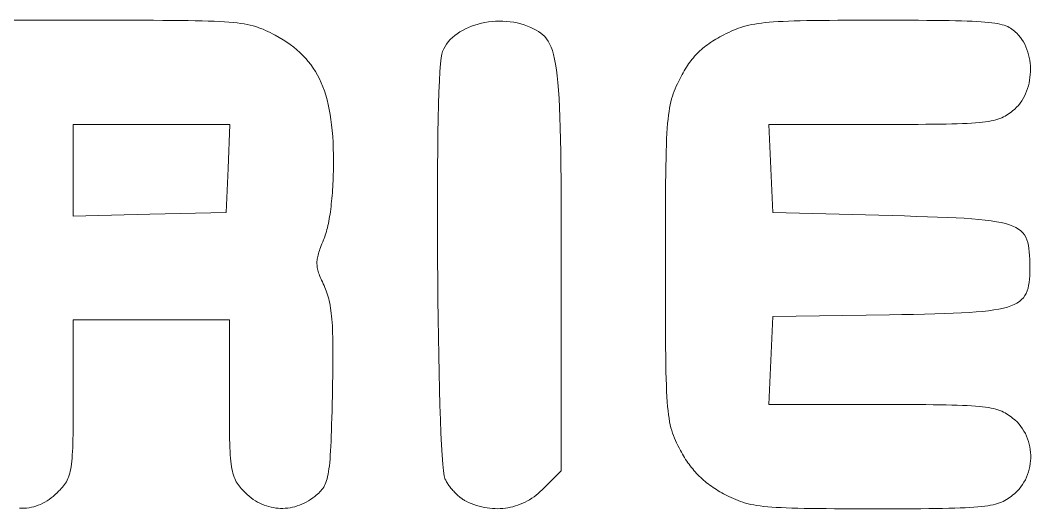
# Model space of a CAD drawing. Header units: millimetres. Extents: x -350 to 1050, y -3 to 474.
# Drawn here: x -186.57 to -161.56, y 108.56 to 120.64 of the extents above; entities that cross this region are included whole.
import ezdxf

# ---------------------------------------------------------------- set-up
doc = ezdxf.new("R2010")
doc.units = ezdxf.units.MM
doc.header["$MEASUREMENT"] = 0
doc.layers.add('Text', color=1, linetype='CONTINUOUS', lineweight=0, true_color=0xff0000)

msp = doc.modelspace()

# ---------------------------------------------------------------- linework, layer by layer
at = {"layer": 'Text'}
for p, q in [((-187.84, 120.641), (-184.402, 120.641)), ((-184.402, 120.641), (-184.094, 120.641)), ((-184.094, 120.641), (-183.805, 120.641)), ((-183.805, 120.641), (-183.534, 120.64)), ((-183.534, 120.64), (-183.279, 120.639)), ((-183.279, 120.639), (-183.041, 120.638)), ((-183.041, 120.638), (-182.819, 120.637)), ((-182.819, 120.637), (-182.612, 120.635)), ((-182.612, 120.635), (-182.419, 120.632)), ((-182.419, 120.632), (-182.24, 120.629)), ((-182.24, 120.629), (-182.073, 120.625)), ((-182.073, 120.625), (-181.919, 120.62)), ((-181.919, 120.62), (-181.775, 120.615)), ((-181.775, 120.615), (-181.643, 120.608)), ((-181.643, 120.608), (-181.52, 120.601)), ((-181.52, 120.601), (-181.407, 120.593)), ((-181.407, 120.593), (-181.302, 120.583)), ((-181.302, 120.583), (-181.205, 120.573)), ((-175.156, 120.567), (-175.07, 120.585)), ((-175.07, 120.585), (-174.983, 120.599)), ((-174.983, 120.599), (-174.895, 120.609)), ((-174.895, 120.609), (-174.806, 120.616)), ((-174.806, 120.616), (-174.717, 120.619)), ((-174.717, 120.619), (-174.627, 120.618)), ((-174.627, 120.618), (-174.538, 120.613)), ((-174.538, 120.613), (-174.448, 120.605)), ((-174.448, 120.605), (-174.359, 120.592)), ((-174.359, 120.592), (-174.271, 120.574)), ((-168.224, 120.571), (-168.132, 120.582)), ((-168.132, 120.582), (-168.034, 120.591)), ((-168.034, 120.591), (-167.928, 120.599)), ((-167.928, 120.599), (-167.814, 120.607)), ((-167.814, 120.607), (-167.691, 120.613)), ((-167.691, 120.613), (-167.56, 120.619)), ((-167.56, 120.619), (-167.419, 120.624)), ((-167.419, 120.624), (-167.267, 120.628)), ((-167.267, 120.628), (-167.104, 120.631)), ((-167.104, 120.631), (-166.93, 120.634)), ((-166.93, 120.634), (-166.744, 120.636)), ((-166.744, 120.636), (-166.545, 120.638)), ((-166.545, 120.638), (-166.332, 120.639)), ((-166.332, 120.639), (-166.105, 120.64)), ((-166.105, 120.64), (-165.864, 120.64)), ((-165.864, 120.64), (-165.607, 120.641)), ((-165.607, 120.641), (-165.334, 120.641)), ((-165.334, 120.641), (-165.063, 120.641)), ((-165.063, 120.641), (-164.807, 120.64)), ((-164.807, 120.64), (-164.567, 120.64)), ((-164.567, 120.64), (-164.342, 120.639)), ((-164.342, 120.639), (-164.131, 120.638)), ((-164.131, 120.638), (-163.934, 120.636)), ((-163.934, 120.636), (-163.75, 120.634)), ((-163.75, 120.634), (-163.579, 120.632)), ((-163.579, 120.632), (-163.42, 120.629)), ((-163.42, 120.629), (-163.273, 120.625)), ((-163.273, 120.625), (-163.137, 120.621)), ((-163.137, 120.621), (-163.012, 120.616)), ((-163.012, 120.616), (-162.896, 120.61)), ((-162.896, 120.61), (-162.79, 120.604)), ((-162.79, 120.604), (-162.693, 120.596)), ((-162.693, 120.596), (-162.604, 120.588)), ((-162.604, 120.588), (-162.523, 120.579)), ((-181.205, 120.573), (-181.115, 120.561)), ((-181.115, 120.561), (-181.032, 120.548)), ((-181.032, 120.548), (-180.954, 120.534)), ((-180.954, 120.534), (-180.881, 120.518)), ((-180.881, 120.518), (-180.812, 120.501)), ((-180.812, 120.501), (-180.746, 120.482)), ((-180.746, 120.482), (-180.684, 120.462)), ((-180.684, 120.462), (-180.623, 120.44)), ((-180.623, 120.44), (-180.564, 120.416)), ((-180.564, 120.416), (-180.505, 120.391)), ((-180.505, 120.391), (-180.446, 120.363)), ((-180.446, 120.363), (-180.387, 120.334)), ((-180.387, 120.334), (-180.326, 120.303)), ((-175.758, 120.308), (-175.693, 120.351)), ((-175.693, 120.351), (-175.625, 120.391)), ((-175.625, 120.391), (-175.553, 120.428)), ((-175.553, 120.428), (-175.479, 120.463)), ((-175.479, 120.463), (-175.401, 120.494)), ((-175.401, 120.494), (-175.322, 120.521)), ((-175.322, 120.521), (-175.24, 120.546)), ((-175.24, 120.546), (-175.156, 120.567)), ((-174.271, 120.574), (-174.184, 120.553)), ((-174.184, 120.553), (-174.098, 120.527)), ((-174.098, 120.527), (-174.014, 120.497)), ((-174.014, 120.497), (-173.931, 120.462)), ((-173.931, 120.462), (-173.865, 120.431)), ((-173.865, 120.431), (-173.803, 120.398)), ((-173.803, 120.398), (-173.744, 120.363)), ((-173.744, 120.363), (-173.69, 120.325)), ((-169.096, 120.31), (-169.035, 120.34)), ((-169.035, 120.34), (-168.974, 120.368)), ((-168.974, 120.368), (-168.915, 120.394)), ((-168.915, 120.394), (-168.855, 120.419)), ((-168.855, 120.419), (-168.795, 120.442)), ((-168.795, 120.442), (-168.734, 120.463)), ((-168.734, 120.463), (-168.671, 120.483)), ((-168.671, 120.483), (-168.606, 120.501)), ((-168.606, 120.501), (-168.538, 120.518)), ((-168.538, 120.518), (-168.467, 120.533)), ((-168.467, 120.533), (-168.391, 120.547)), ((-168.391, 120.547), (-168.31, 120.56)), ((-168.31, 120.56), (-168.224, 120.571)), ((-162.523, 120.579), (-162.45, 120.568)), ((-162.45, 120.568), (-162.383, 120.557)), ((-162.383, 120.557), (-162.322, 120.544)), ((-162.322, 120.544), (-162.267, 120.531)), ((-162.267, 120.531), (-162.217, 120.516)), ((-162.217, 120.516), (-162.172, 120.5)), ((-162.172, 120.5), (-162.13, 120.482)), ((-162.13, 120.482), (-162.092, 120.463)), ((-162.092, 120.463), (-162.057, 120.443)), ((-162.057, 120.443), (-162.024, 120.421)), ((-162.024, 120.421), (-161.993, 120.398)), ((-161.993, 120.398), (-161.963, 120.373)), ((-161.963, 120.373), (-161.934, 120.347)), ((-161.934, 120.347), (-161.905, 120.319)), ((-180.326, 120.303), (-180.262, 120.27)), ((-180.262, 120.27), (-180.163, 120.215)), ((-180.163, 120.215), (-180.067, 120.159)), ((-180.067, 120.159), (-179.976, 120.1)), ((-179.976, 120.1), (-179.888, 120.039)), ((-176.02, 120.051), (-175.977, 120.107)), ((-175.977, 120.107), (-175.929, 120.161)), ((-175.929, 120.161), (-175.876, 120.213)), ((-175.876, 120.213), (-175.819, 120.262)), ((-175.819, 120.262), (-175.758, 120.308)), ((-173.69, 120.325), (-173.639, 120.283)), ((-173.639, 120.283), (-173.591, 120.236)), ((-173.591, 120.236), (-173.547, 120.183)), ((-173.547, 120.183), (-173.506, 120.123)), ((-173.506, 120.123), (-173.469, 120.054)), ((-169.524, 120.065), (-169.483, 120.093)), ((-169.483, 120.093), (-169.44, 120.12)), ((-169.44, 120.12), (-169.397, 120.147)), ((-169.397, 120.147), (-169.352, 120.174)), ((-169.352, 120.174), (-169.306, 120.201)), ((-169.306, 120.201), (-169.259, 120.227)), ((-169.259, 120.227), (-169.21, 120.253)), ((-169.21, 120.253), (-169.16, 120.278)), ((-169.16, 120.278), (-169.096, 120.31)), ((-161.905, 120.319), (-161.859, 120.269)), ((-161.859, 120.269), (-161.817, 120.217)), ((-161.817, 120.217), (-161.778, 120.162)), ((-161.778, 120.162), (-161.742, 120.105)), ((-161.742, 120.105), (-161.709, 120.045)), ((-179.888, 120.039), (-179.805, 119.976)), ((-179.805, 119.976), (-179.725, 119.91)), ((-179.725, 119.91), (-179.649, 119.842)), ((-179.649, 119.842), (-179.576, 119.771)), ((-176.139, 119.802), (-176.118, 119.867)), ((-176.118, 119.867), (-176.091, 119.931)), ((-176.091, 119.931), (-176.058, 119.992)), ((-176.058, 119.992), (-176.02, 120.051)), ((-173.469, 120.054), (-173.434, 119.977)), ((-173.434, 119.977), (-173.402, 119.889)), ((-173.402, 119.889), (-173.373, 119.791)), ((-169.815, 119.819), (-169.782, 119.852)), ((-169.782, 119.852), (-169.748, 119.884)), ((-169.748, 119.884), (-169.713, 119.916)), ((-169.713, 119.916), (-169.677, 119.947)), ((-169.677, 119.947), (-169.64, 119.977)), ((-169.64, 119.977), (-169.602, 120.007)), ((-169.602, 120.007), (-169.563, 120.036)), ((-169.563, 120.036), (-169.524, 120.065)), ((-161.709, 120.045), (-161.68, 119.983)), ((-161.68, 119.983), (-161.654, 119.919)), ((-161.654, 119.919), (-161.632, 119.854)), ((-161.632, 119.854), (-161.613, 119.787)), ((-179.576, 119.771), (-179.508, 119.698)), ((-179.508, 119.698), (-179.443, 119.621)), ((-179.443, 119.621), (-179.381, 119.542)), ((-176.171, 119.565), (-176.156, 119.709)), ((-176.156, 119.709), (-176.139, 119.802)), ((-173.373, 119.791), (-173.347, 119.68)), ((-173.347, 119.68), (-173.323, 119.556)), ((-170.028, 119.561), (-169.999, 119.6)), ((-169.999, 119.6), (-169.97, 119.639)), ((-169.97, 119.639), (-169.94, 119.677)), ((-169.94, 119.677), (-169.91, 119.714)), ((-169.91, 119.714), (-169.879, 119.75)), ((-169.879, 119.75), (-169.847, 119.785)), ((-169.847, 119.785), (-169.815, 119.819)), ((-161.613, 119.787), (-161.597, 119.719)), ((-161.597, 119.719), (-161.585, 119.65)), ((-161.585, 119.65), (-161.575, 119.58)), ((-161.575, 119.58), (-161.569, 119.51)), ((-179.381, 119.542), (-179.323, 119.459)), ((-179.323, 119.459), (-179.269, 119.373)), ((-179.269, 119.373), (-179.218, 119.284)), ((-176.197, 119.139), (-176.185, 119.374)), ((-176.185, 119.374), (-176.171, 119.565)), ((-173.323, 119.556), (-173.301, 119.418)), ((-173.301, 119.418), (-173.282, 119.266)), ((-170.19, 119.296), (-170.164, 119.343)), ((-170.164, 119.343), (-170.137, 119.389)), ((-170.137, 119.389), (-170.11, 119.434)), ((-170.11, 119.434), (-170.083, 119.477)), ((-170.083, 119.477), (-170.056, 119.52)), ((-170.056, 119.52), (-170.028, 119.561)), ((-161.567, 119.368), (-161.571, 119.298)), ((-161.569, 119.51), (-161.567, 119.439)), ((-161.567, 119.439), (-161.567, 119.368)), ((-179.218, 119.284), (-179.17, 119.191)), ((-179.17, 119.191), (-179.125, 119.095)), ((-179.125, 119.095), (-179.084, 118.995)), ((-176.208, 118.865), (-176.197, 119.139)), ((-173.282, 119.266), (-173.265, 119.097)), ((-173.265, 119.097), (-173.25, 118.911)), ((-170.304, 119.069), (-170.274, 119.132)), ((-170.274, 119.132), (-170.241, 119.197)), ((-170.241, 119.197), (-170.216, 119.247)), ((-170.216, 119.247), (-170.19, 119.296)), ((-161.601, 119.088), (-161.618, 119.02)), ((-161.588, 119.157), (-161.601, 119.088)), ((-161.578, 119.227), (-161.588, 119.157)), ((-161.571, 119.298), (-161.578, 119.227)), ((-179.084, 118.995), (-179.046, 118.892)), ((-179.046, 118.892), (-179.011, 118.784)), ((-176.218, 118.554), (-176.208, 118.865)), ((-173.25, 118.911), (-173.237, 118.707)), ((-170.408, 118.824), (-170.384, 118.886)), ((-170.384, 118.886), (-170.36, 118.947)), ((-170.36, 118.947), (-170.333, 119.008)), ((-170.333, 119.008), (-170.304, 119.069)), ((-161.661, 118.888), (-161.687, 118.824)), ((-161.638, 118.953), (-161.661, 118.888)), ((-161.618, 119.02), (-161.638, 118.953)), ((-179.011, 118.784), (-178.98, 118.673)), ((-178.98, 118.673), (-178.951, 118.557)), ((-173.237, 118.707), (-173.225, 118.485)), ((-170.484, 118.549), (-170.467, 118.623)), ((-170.467, 118.623), (-170.449, 118.693)), ((-170.449, 118.693), (-170.429, 118.76)), ((-170.429, 118.76), (-170.408, 118.824)), ((-161.822, 118.589), (-161.864, 118.536)), ((-161.784, 118.644), (-161.822, 118.589)), ((-161.748, 118.702), (-161.784, 118.644)), ((-161.716, 118.762), (-161.748, 118.702)), ((-161.687, 118.824), (-161.716, 118.762)), ((-178.951, 118.557), (-178.925, 118.437)), ((-178.925, 118.437), (-178.902, 118.313)), ((-176.226, 118.209), (-176.218, 118.554)), ((-173.225, 118.485), (-173.216, 118.242)), ((-170.526, 118.292), (-170.513, 118.384)), ((-170.513, 118.384), (-170.499, 118.469)), ((-170.499, 118.469), (-170.484, 118.549)), ((-162.082, 118.341), (-162.12, 118.315)), ((-162.045, 118.368), (-162.082, 118.341)), ((-162.008, 118.397), (-162.045, 118.368)), ((-161.957, 118.44), (-162.008, 118.397)), ((-161.909, 118.487), (-161.957, 118.44)), ((-161.864, 118.536), (-161.909, 118.487)), ((-178.902, 118.313), (-178.882, 118.184)), ((-178.882, 118.184), (-178.865, 118.05)), ((-176.233, 117.836), (-176.226, 118.209)), ((-173.216, 118.242), (-173.207, 117.978)), ((-170.557, 117.969), (-170.548, 118.086)), ((-170.548, 118.086), (-170.537, 118.193)), ((-170.537, 118.193), (-170.526, 118.292)), ((-163.377, 118.08), (-163.511, 118.076)), ((-163.252, 118.085), (-163.377, 118.08)), ((-163.136, 118.09), (-163.252, 118.085)), ((-163.03, 118.096), (-163.136, 118.09)), ((-162.931, 118.103), (-163.03, 118.096)), ((-162.84, 118.11), (-162.931, 118.103)), ((-162.756, 118.119), (-162.84, 118.11)), ((-162.678, 118.129), (-162.756, 118.119)), ((-162.607, 118.14), (-162.678, 118.129)), ((-162.541, 118.151), (-162.607, 118.14)), ((-162.481, 118.164), (-162.541, 118.151)), ((-162.425, 118.178), (-162.481, 118.164)), ((-162.373, 118.194), (-162.425, 118.178)), ((-162.325, 118.211), (-162.373, 118.194)), ((-162.279, 118.229), (-162.325, 118.211)), ((-162.237, 118.248), (-162.279, 118.229)), ((-162.196, 118.269), (-162.237, 118.248)), ((-162.157, 118.291), (-162.196, 118.269)), ((-162.12, 118.315), (-162.157, 118.291)), ((-183.322, 118.063), (-185.262, 118.063)), ((-185.262, 118.063), (-185.262, 116.931)), ((-181.382, 118.063), (-183.322, 118.063)), ((-181.429, 116.976), (-181.382, 118.063)), ((-178.865, 118.05), (-178.851, 117.912)), ((-178.851, 117.912), (-178.839, 117.769)), ((-176.238, 117.436), (-176.233, 117.836)), ((-173.207, 117.978), (-173.201, 117.693)), ((-170.572, 117.706), (-170.565, 117.843)), ((-170.565, 117.843), (-170.557, 117.969)), ((-165.237, 118.063), (-168.041, 118.063)), ((-168.041, 118.063), (-167.994, 116.976)), ((-164.993, 118.064), (-165.237, 118.063)), ((-164.763, 118.064), (-164.993, 118.064)), ((-164.547, 118.064), (-164.763, 118.064)), ((-164.345, 118.065), (-164.547, 118.064)), ((-164.155, 118.067), (-164.345, 118.065)), ((-163.977, 118.068), (-164.155, 118.067)), ((-163.81, 118.07), (-163.977, 118.068)), ((-163.655, 118.073), (-163.81, 118.07)), ((-163.511, 118.076), (-163.655, 118.073)), ((-178.839, 117.769), (-178.83, 117.621)), ((-178.83, 117.621), (-178.824, 117.468)), ((-173.201, 117.693), (-173.195, 117.384)), ((-170.578, 117.557), (-170.572, 117.706)), ((-178.824, 117.468), (-178.82, 117.31)), ((-176.242, 117.015), (-176.238, 117.436)), ((-173.195, 117.384), (-173.191, 117.052)), ((-170.588, 117.223), (-170.584, 117.397)), ((-170.584, 117.397), (-170.578, 117.557)), ((-178.82, 117.31), (-178.819, 117.147)), ((-178.819, 117.147), (-178.819, 117.066)), ((-170.592, 117.035), (-170.588, 117.223)), ((-185.262, 116.931), (-185.262, 115.798)), ((-181.477, 115.889), (-181.429, 116.976)), ((-181.429, 116.976), (-181.429, 116.976)), ((-178.824, 116.826), (-178.826, 116.749)), ((-178.822, 116.905), (-178.824, 116.826)), ((-178.82, 116.985), (-178.822, 116.905)), ((-178.819, 117.066), (-178.82, 116.985)), ((-176.245, 116.574), (-176.242, 117.015)), ((-173.191, 117.052), (-173.187, 116.694)), ((-170.598, 116.615), (-170.595, 116.833)), ((-170.595, 116.833), (-170.592, 117.035)), ((-167.994, 116.976), (-167.946, 115.889)), ((-178.833, 116.596), (-178.837, 116.521)), ((-178.829, 116.672), (-178.833, 116.596)), ((-178.826, 116.749), (-178.829, 116.672)), ((-173.187, 116.694), (-173.185, 116.311)), ((-170.6, 116.381), (-170.598, 116.615)), ((-178.847, 116.375), (-178.852, 116.304)), ((-178.842, 116.447), (-178.847, 116.375)), ((-178.837, 116.521), (-178.842, 116.447)), ((-176.246, 116.119), (-176.245, 116.574)), ((-170.601, 116.13), (-170.6, 116.381)), ((-178.873, 116.098), (-178.88, 116.032)), ((-178.865, 116.165), (-178.873, 116.098)), ((-178.859, 116.234), (-178.865, 116.165)), ((-178.852, 116.304), (-178.859, 116.234)), ((-176.246, 115.651), (-176.246, 116.119)), ((-173.185, 116.311), (-173.183, 115.901)), ((-170.602, 115.861), (-170.601, 116.13)), ((-185.262, 115.798), (-183.37, 115.843)), ((-183.37, 115.843), (-181.477, 115.889)), ((-178.906, 115.843), (-178.916, 115.784)), ((-178.897, 115.905), (-178.906, 115.843)), ((-178.888, 115.968), (-178.897, 115.905)), ((-178.88, 116.032), (-178.888, 115.968)), ((-173.183, 115.901), (-173.182, 115.463)), ((-170.603, 115.574), (-170.602, 115.861)), ((-167.946, 115.889), (-164.993, 115.808)), ((-178.947, 115.615), (-178.959, 115.562)), ((-178.936, 115.669), (-178.947, 115.615)), ((-178.926, 115.726), (-178.936, 115.669)), ((-178.916, 115.784), (-178.926, 115.726)), ((-176.245, 115.176), (-176.246, 115.651)), ((-164.993, 115.808), (-164.682, 115.8)), ((-164.682, 115.8), (-164.391, 115.791)), ((-164.391, 115.791), (-164.118, 115.783)), ((-164.118, 115.783), (-163.864, 115.773)), ((-163.864, 115.773), (-163.627, 115.764)), ((-163.627, 115.764), (-163.408, 115.753)), ((-163.408, 115.753), (-163.204, 115.742)), ((-163.204, 115.742), (-163.017, 115.729)), ((-163.017, 115.729), (-162.844, 115.714)), ((-162.844, 115.714), (-162.686, 115.698)), ((-162.686, 115.698), (-162.541, 115.68)), ((-162.541, 115.68), (-162.41, 115.659)), ((-162.41, 115.659), (-162.291, 115.636)), ((-162.291, 115.636), (-162.184, 115.61)), ((-162.184, 115.61), (-162.089, 115.581)), ((-162.089, 115.581), (-162.004, 115.549)), ((-179.022, 115.326), (-179.036, 115.285)), ((-179.008, 115.369), (-179.022, 115.326)), ((-178.995, 115.415), (-179.008, 115.369)), ((-178.983, 115.462), (-178.995, 115.415)), ((-178.97, 115.511), (-178.983, 115.462)), ((-178.959, 115.562), (-178.97, 115.511)), ((-173.182, 115.463), (-173.181, 114.996)), ((-170.604, 115.267), (-170.603, 115.574)), ((-162.004, 115.549), (-161.929, 115.513)), ((-161.929, 115.513), (-161.864, 115.473)), ((-161.864, 115.473), (-161.807, 115.43)), ((-161.807, 115.43), (-161.759, 115.382)), ((-161.759, 115.382), (-161.718, 115.33)), ((-161.718, 115.33), (-161.684, 115.274)), ((-179.105, 115.112), (-179.123, 115.066)), ((-179.086, 115.159), (-179.105, 115.112)), ((-179.065, 115.21), (-179.086, 115.159)), ((-179.05, 115.246), (-179.065, 115.21)), ((-179.036, 115.285), (-179.05, 115.246)), ((-176.243, 114.696), (-176.245, 115.176)), ((-170.604, 114.94), (-170.604, 115.267)), ((-161.684, 115.274), (-161.656, 115.212)), ((-161.656, 115.212), (-161.634, 115.145)), ((-161.634, 115.145), (-161.617, 115.073)), ((-179.202, 114.834), (-179.21, 114.8)), ((-179.192, 114.869), (-179.202, 114.834)), ((-179.181, 114.905), (-179.192, 114.869)), ((-179.169, 114.943), (-179.181, 114.905)), ((-179.155, 114.982), (-179.169, 114.943)), ((-179.14, 115.023), (-179.155, 114.982)), ((-179.123, 115.066), (-179.14, 115.023)), ((-173.181, 114.996), (-173.181, 114.5)), ((-170.604, 114.591), (-170.604, 114.94)), ((-161.617, 115.073), (-161.604, 114.996)), ((-161.604, 114.996), (-161.595, 114.912)), ((-161.595, 114.912), (-161.589, 114.822)), ((-179.228, 114.674), (-179.229, 114.643)), ((-179.229, 114.643), (-179.229, 114.613)), ((-179.229, 114.613), (-179.227, 114.583)), ((-179.226, 114.704), (-179.228, 114.674)), ((-179.227, 114.583), (-179.224, 114.553)), ((-179.222, 114.735), (-179.226, 114.704)), ((-179.217, 114.767), (-179.222, 114.735)), ((-179.21, 114.8), (-179.217, 114.767)), ((-176.239, 114.215), (-176.243, 114.696)), ((-170.604, 114.24), (-170.604, 114.591)), ((-161.589, 114.822), (-161.585, 114.726)), ((-161.585, 114.726), (-161.584, 114.623)), ((-161.584, 114.623), (-161.583, 114.514)), ((-179.224, 114.553), (-179.22, 114.523)), ((-179.22, 114.523), (-179.214, 114.492)), ((-179.214, 114.492), (-179.206, 114.46)), ((-179.206, 114.46), (-179.197, 114.428)), ((-179.197, 114.428), (-179.187, 114.395)), ((-179.187, 114.395), (-179.175, 114.361)), ((-179.175, 114.361), (-179.162, 114.325)), ((-179.162, 114.325), (-179.147, 114.288)), ((-173.181, 114.5), (-173.181, 109.501)), ((-161.584, 114.416), (-161.586, 114.324)), ((-161.583, 114.514), (-161.584, 114.416)), ((-179.147, 114.288), (-179.131, 114.25)), ((-179.131, 114.25), (-179.114, 114.21)), ((-179.114, 114.21), (-179.095, 114.168)), ((-179.095, 114.168), (-179.074, 114.124)), ((-179.074, 114.124), (-179.053, 114.077)), ((-179.053, 114.077), (-179.033, 114.035)), ((-176.235, 113.737), (-176.239, 114.215)), ((-170.604, 113.91), (-170.604, 114.24)), ((-161.611, 114.082), (-161.626, 114.012)), ((-161.599, 114.157), (-161.611, 114.082)), ((-161.591, 114.238), (-161.599, 114.157)), ((-161.586, 114.324), (-161.591, 114.238)), ((-179.033, 114.035), (-179.015, 113.991)), ((-179.015, 113.991), (-178.997, 113.947)), ((-178.997, 113.947), (-178.981, 113.901)), ((-178.981, 113.901), (-178.965, 113.853)), ((-178.965, 113.853), (-178.951, 113.804)), ((-170.603, 113.6), (-170.604, 113.91)), ((-161.704, 113.83), (-161.742, 113.778)), ((-161.672, 113.886), (-161.704, 113.83)), ((-161.647, 113.946), (-161.672, 113.886)), ((-161.626, 114.012), (-161.647, 113.946)), ((-178.951, 113.804), (-178.937, 113.753)), ((-178.937, 113.753), (-178.924, 113.7)), ((-178.924, 113.7), (-178.912, 113.644)), ((-178.912, 113.644), (-178.902, 113.586)), ((-178.902, 113.586), (-178.891, 113.524)), ((-176.229, 113.265), (-176.235, 113.737)), ((-170.602, 113.311), (-170.603, 113.6)), ((-162.049, 113.578), (-162.138, 113.548)), ((-161.97, 113.611), (-162.049, 113.578)), ((-161.901, 113.647), (-161.97, 113.611)), ((-161.84, 113.687), (-161.901, 113.647)), ((-161.787, 113.731), (-161.84, 113.687)), ((-161.742, 113.778), (-161.787, 113.731)), ((-178.891, 113.524), (-178.882, 113.46)), ((-178.882, 113.46), (-178.874, 113.392)), ((-178.874, 113.392), (-178.866, 113.321)), ((-165.055, 113.356), (-167.946, 113.312)), ((-164.748, 113.361), (-165.055, 113.356)), ((-164.459, 113.366), (-164.748, 113.361)), ((-164.189, 113.371), (-164.459, 113.366)), ((-163.936, 113.378), (-164.189, 113.371)), ((-163.7, 113.385), (-163.936, 113.378)), ((-163.48, 113.393), (-163.7, 113.385)), ((-163.275, 113.403), (-163.48, 113.393)), ((-163.086, 113.414), (-163.275, 113.403)), ((-162.912, 113.427), (-163.086, 113.414)), ((-162.751, 113.441), (-162.912, 113.427)), ((-162.604, 113.458), (-162.751, 113.441)), ((-162.47, 113.477), (-162.604, 113.458)), ((-162.348, 113.498), (-162.47, 113.477)), ((-162.237, 113.522), (-162.348, 113.498)), ((-162.138, 113.548), (-162.237, 113.522)), ((-183.329, 113.231), (-185.262, 113.231)), ((-185.262, 113.231), (-185.262, 111.291)), ((-181.396, 113.231), (-183.329, 113.231)), ((-181.396, 111.291), (-181.396, 113.231)), ((-178.866, 113.321), (-178.86, 113.246)), ((-178.86, 113.246), (-178.854, 113.167)), ((-178.854, 113.167), (-178.848, 113.084)), ((-178.848, 113.084), (-178.844, 112.996)), ((-176.222, 112.803), (-176.229, 113.265)), ((-170.601, 113.041), (-170.602, 113.311)), ((-167.946, 113.312), (-167.994, 112.224)), ((-178.844, 112.996), (-178.84, 112.904)), ((-178.84, 112.904), (-178.837, 112.807)), ((-170.6, 112.789), (-170.601, 113.041)), ((-178.837, 112.807), (-178.835, 112.705)), ((-178.835, 112.705), (-178.833, 112.597)), ((-178.833, 112.597), (-178.832, 112.484)), ((-176.214, 112.354), (-176.222, 112.803)), ((-170.598, 112.554), (-170.6, 112.789)), ((-178.832, 112.365), (-178.833, 112.24)), ((-178.832, 112.484), (-178.832, 112.365)), ((-176.205, 111.922), (-176.214, 112.354)), ((-170.595, 112.336), (-170.598, 112.554)), ((-170.592, 112.133), (-170.595, 112.336)), ((-178.834, 112.109), (-178.835, 111.972)), ((-178.833, 112.24), (-178.834, 112.109)), ((-170.589, 111.946), (-170.592, 112.133)), ((-167.994, 112.224), (-168.041, 111.137)), ((-178.837, 111.828), (-178.84, 111.677)), ((-178.835, 111.972), (-178.837, 111.828)), ((-176.195, 111.51), (-176.205, 111.922)), ((-170.584, 111.773), (-170.589, 111.946)), ((-178.84, 111.677), (-178.843, 111.519)), ((-170.579, 111.613), (-170.584, 111.773)), ((-170.572, 111.465), (-170.579, 111.613)), ((-178.847, 111.354), (-178.852, 111.16)), ((-178.843, 111.519), (-178.847, 111.354)), ((-176.184, 111.122), (-176.195, 111.51)), ((-170.565, 111.329), (-170.572, 111.465)), ((-170.557, 111.204), (-170.565, 111.329)), ((-185.262, 111.291), (-185.263, 111.117)), ((-185.263, 111.117), (-185.263, 110.955)), ((-181.396, 111.117), (-181.396, 111.291)), ((-181.396, 110.955), (-181.396, 111.117)), ((-178.852, 111.16), (-178.856, 110.978)), ((-176.172, 110.762), (-176.184, 111.122)), ((-170.548, 111.089), (-170.557, 111.204)), ((-170.537, 110.983), (-170.548, 111.089)), ((-168.041, 111.137), (-165.237, 111.137)), ((-165.237, 111.137), (-164.993, 111.137)), ((-164.993, 111.137), (-164.763, 111.136)), ((-164.763, 111.136), (-164.547, 111.136)), ((-164.547, 111.136), (-164.345, 111.135)), ((-164.345, 111.135), (-164.155, 111.134)), ((-164.155, 111.134), (-163.977, 111.132)), ((-163.977, 111.132), (-163.81, 111.13)), ((-163.81, 111.13), (-163.655, 111.127)), ((-163.655, 111.127), (-163.511, 111.124)), ((-163.511, 111.124), (-163.377, 111.12)), ((-163.377, 111.12), (-163.252, 111.116)), ((-163.252, 111.116), (-163.136, 111.111)), ((-163.136, 111.111), (-163.03, 111.105)), ((-163.03, 111.105), (-162.931, 111.098)), ((-162.931, 111.098), (-162.84, 111.09)), ((-162.84, 111.09), (-162.756, 111.081)), ((-162.756, 111.081), (-162.678, 111.072)), ((-185.263, 110.955), (-185.263, 110.802)), ((-181.396, 110.802), (-181.396, 110.955)), ((-178.856, 110.978), (-178.861, 110.807)), ((-170.526, 110.886), (-170.537, 110.983)), ((-170.513, 110.796), (-170.526, 110.886)), ((-162.678, 111.072), (-162.607, 111.061)), ((-162.607, 111.061), (-162.541, 111.049)), ((-162.541, 111.049), (-162.481, 111.036)), ((-162.481, 111.036), (-162.425, 111.022)), ((-162.425, 111.022), (-162.373, 111.007)), ((-162.373, 111.007), (-162.325, 110.99)), ((-162.325, 110.99), (-162.279, 110.972)), ((-162.279, 110.972), (-162.237, 110.952)), ((-162.237, 110.952), (-162.196, 110.931)), ((-162.196, 110.931), (-162.157, 110.909)), ((-162.157, 110.909), (-162.12, 110.885)), ((-162.12, 110.885), (-162.082, 110.859)), ((-162.082, 110.859), (-162.045, 110.832)), ((-162.045, 110.832), (-162.008, 110.803)), ((-185.264, 110.658), (-185.265, 110.524)), ((-185.263, 110.802), (-185.264, 110.658)), ((-181.395, 110.658), (-181.396, 110.802)), ((-181.394, 110.524), (-181.395, 110.658)), ((-178.866, 110.647), (-178.871, 110.497)), ((-178.861, 110.807), (-178.866, 110.647)), ((-176.159, 110.432), (-176.172, 110.762)), ((-170.498, 110.713), (-170.513, 110.796)), ((-170.483, 110.635), (-170.498, 110.713)), ((-170.465, 110.563), (-170.483, 110.635)), ((-162.008, 110.803), (-161.951, 110.756)), ((-161.951, 110.756), (-161.899, 110.706)), ((-161.899, 110.706), (-161.85, 110.653)), ((-161.85, 110.653), (-161.805, 110.598)), ((-161.805, 110.598), (-161.764, 110.54)), ((-185.267, 110.399), (-185.269, 110.282)), ((-185.265, 110.524), (-185.267, 110.399)), ((-181.392, 110.399), (-181.394, 110.524)), ((-181.39, 110.282), (-181.392, 110.399)), ((-178.876, 110.357), (-178.881, 110.227)), ((-178.871, 110.497), (-178.876, 110.357)), ((-176.145, 110.138), (-176.159, 110.432)), ((-170.447, 110.495), (-170.465, 110.563)), ((-170.426, 110.43), (-170.447, 110.495)), ((-170.404, 110.368), (-170.426, 110.43)), ((-170.38, 110.307), (-170.404, 110.368)), ((-161.764, 110.54), (-161.727, 110.481)), ((-161.727, 110.481), (-161.693, 110.419)), ((-161.693, 110.419), (-161.663, 110.356)), ((-161.663, 110.356), (-161.637, 110.291)), ((-185.276, 110.072), (-185.28, 109.978)), ((-185.272, 110.174), (-185.276, 110.072)), ((-185.269, 110.282), (-185.272, 110.174)), ((-181.387, 110.174), (-181.39, 110.282)), ((-181.383, 110.072), (-181.387, 110.174)), ((-181.379, 109.978), (-181.383, 110.072)), ((-178.886, 110.106), (-178.893, 109.993)), ((-178.881, 110.227), (-178.886, 110.106)), ((-176.13, 109.881), (-176.145, 110.138)), ((-170.355, 110.248), (-170.38, 110.307)), ((-170.327, 110.189), (-170.355, 110.248)), ((-170.298, 110.128), (-170.327, 110.189)), ((-170.266, 110.067), (-170.298, 110.128)), ((-161.637, 110.291), (-161.614, 110.225)), ((-161.614, 110.225), (-161.596, 110.158)), ((-161.596, 110.158), (-161.581, 110.09)), ((-161.581, 110.09), (-161.57, 110.022)), ((-185.285, 109.891), (-185.291, 109.81)), ((-185.28, 109.978), (-185.285, 109.891)), ((-181.374, 109.891), (-181.379, 109.978)), ((-181.368, 109.81), (-181.374, 109.891)), ((-178.899, 109.889), (-178.906, 109.793)), ((-178.893, 109.993), (-178.899, 109.889)), ((-176.114, 109.666), (-176.13, 109.881)), ((-170.233, 110.003), (-170.266, 110.067)), ((-170.208, 109.957), (-170.233, 110.003)), ((-170.183, 109.912), (-170.208, 109.957)), ((-170.157, 109.868), (-170.183, 109.912)), ((-170.13, 109.824), (-170.157, 109.868)), ((-170.103, 109.782), (-170.13, 109.824)), ((-161.57, 110.022), (-161.562, 109.952)), ((-161.562, 109.952), (-161.558, 109.883)), ((-161.558, 109.883), (-161.558, 109.813)), ((-185.314, 109.602), (-185.324, 109.543)), ((-185.305, 109.666), (-185.314, 109.602)), ((-185.298, 109.735), (-185.305, 109.666)), ((-185.291, 109.81), (-185.298, 109.735)), ((-181.361, 109.735), (-181.368, 109.81)), ((-181.354, 109.666), (-181.361, 109.735)), ((-181.345, 109.602), (-181.354, 109.666)), ((-181.335, 109.543), (-181.345, 109.602)), ((-178.922, 109.622), (-178.932, 109.547)), ((-178.914, 109.704), (-178.922, 109.622)), ((-178.906, 109.793), (-178.914, 109.704)), ((-176.098, 109.497), (-176.114, 109.666)), ((-170.076, 109.74), (-170.103, 109.782)), ((-170.047, 109.699), (-170.076, 109.74)), ((-170.019, 109.659), (-170.047, 109.699)), ((-169.989, 109.619), (-170.019, 109.659)), ((-169.959, 109.581), (-169.989, 109.619)), ((-169.928, 109.543), (-169.959, 109.581)), ((-161.581, 109.606), (-161.596, 109.538)), ((-161.57, 109.675), (-161.581, 109.606)), ((-161.562, 109.744), (-161.57, 109.675)), ((-161.558, 109.813), (-161.562, 109.744)), ((-185.377, 109.345), (-185.394, 109.304)), ((-185.362, 109.39), (-185.377, 109.345)), ((-185.348, 109.437), (-185.362, 109.39)), ((-185.336, 109.488), (-185.348, 109.437)), ((-185.324, 109.543), (-185.336, 109.488)), ((-181.323, 109.488), (-181.335, 109.543)), ((-181.311, 109.437), (-181.323, 109.488)), ((-181.297, 109.39), (-181.311, 109.437)), ((-181.282, 109.345), (-181.297, 109.39)), ((-181.265, 109.304), (-181.282, 109.345)), ((-178.965, 109.356), (-178.978, 109.303)), ((-178.953, 109.415), (-178.965, 109.356)), ((-178.942, 109.478), (-178.953, 109.415)), ((-178.932, 109.547), (-178.942, 109.478)), ((-176.08, 109.377), (-176.098, 109.497)), ((-176.062, 109.308), (-176.08, 109.377)), ((-173.181, 109.501), (-173.652, 109.03)), ((-169.897, 109.506), (-169.928, 109.543)), ((-169.865, 109.47), (-169.897, 109.506)), ((-169.832, 109.434), (-169.865, 109.47)), ((-169.798, 109.399), (-169.832, 109.434)), ((-169.764, 109.365), (-169.798, 109.399)), ((-169.729, 109.331), (-169.764, 109.365)), ((-169.694, 109.299), (-169.729, 109.331)), ((-161.663, 109.34), (-161.693, 109.277)), ((-161.637, 109.405), (-161.663, 109.34)), ((-161.614, 109.471), (-161.637, 109.405)), ((-161.596, 109.538), (-161.614, 109.471)), ((-185.529, 109.092), (-185.558, 109.059)), ((-185.502, 109.125), (-185.529, 109.092)), ((-185.477, 109.158), (-185.502, 109.125)), ((-185.454, 109.193), (-185.477, 109.158)), ((-185.432, 109.228), (-185.454, 109.193)), ((-185.412, 109.265), (-185.432, 109.228)), ((-185.394, 109.304), (-185.412, 109.265)), ((-181.247, 109.265), (-181.265, 109.304)), ((-181.227, 109.228), (-181.247, 109.265)), ((-181.205, 109.193), (-181.227, 109.228)), ((-181.182, 109.158), (-181.205, 109.193)), ((-181.157, 109.125), (-181.182, 109.158)), ((-181.13, 109.092), (-181.157, 109.125)), ((-181.101, 109.059), (-181.13, 109.092)), ((-179.062, 109.097), (-179.083, 109.064)), ((-179.043, 109.132), (-179.062, 109.097)), ((-179.024, 109.169), (-179.043, 109.132)), ((-179.008, 109.21), (-179.024, 109.169)), ((-178.992, 109.255), (-179.008, 109.21)), ((-178.978, 109.303), (-178.992, 109.255)), ((-176.052, 109.287), (-176.062, 109.308)), ((-176.042, 109.266), (-176.052, 109.287)), ((-176.03, 109.245), (-176.042, 109.266)), ((-176.018, 109.223), (-176.03, 109.245)), ((-176.005, 109.202), (-176.018, 109.223)), ((-175.991, 109.18), (-176.005, 109.202)), ((-175.977, 109.158), (-175.991, 109.18)), ((-175.962, 109.137), (-175.977, 109.158)), ((-175.946, 109.116), (-175.962, 109.137)), ((-175.93, 109.094), (-175.946, 109.116)), ((-175.914, 109.073), (-175.93, 109.094)), ((-175.897, 109.052), (-175.914, 109.073)), ((-169.657, 109.267), (-169.694, 109.299)), ((-169.62, 109.235), (-169.657, 109.267)), ((-169.583, 109.204), (-169.62, 109.235)), ((-169.544, 109.174), (-169.583, 109.204)), ((-169.505, 109.145), (-169.544, 109.174)), ((-169.464, 109.116), (-169.505, 109.145)), ((-169.424, 109.088), (-169.464, 109.116)), ((-169.382, 109.06), (-169.424, 109.088)), ((-161.805, 109.099), (-161.85, 109.043)), ((-161.764, 109.156), (-161.805, 109.099)), ((-161.727, 109.216), (-161.764, 109.156)), ((-161.693, 109.277), (-161.727, 109.216)), ((-185.805, 108.826), (-185.857, 108.789)), ((-185.755, 108.866), (-185.805, 108.826)), ((-185.706, 108.909), (-185.755, 108.866)), ((-185.658, 108.955), (-185.706, 108.909)), ((-185.623, 108.991), (-185.658, 108.955)), ((-185.589, 109.025), (-185.623, 108.991)), ((-185.558, 109.059), (-185.589, 109.025)), ((-181.069, 109.025), (-181.101, 109.059)), ((-181.036, 108.991), (-181.069, 109.025)), ((-181.001, 108.955), (-181.036, 108.991)), ((-180.954, 108.91), (-181.001, 108.955)), ((-180.905, 108.868), (-180.954, 108.91)), ((-180.856, 108.828), (-180.905, 108.868)), ((-180.805, 108.791), (-180.856, 108.828)), ((-179.332, 108.827), (-179.385, 108.79)), ((-179.28, 108.867), (-179.332, 108.827)), ((-179.246, 108.895), (-179.28, 108.867)), ((-179.214, 108.922), (-179.246, 108.895)), ((-179.184, 108.949), (-179.214, 108.922)), ((-179.157, 108.976), (-179.184, 108.949)), ((-179.13, 109.004), (-179.157, 108.976)), ((-179.106, 109.033), (-179.13, 109.004)), ((-179.083, 109.064), (-179.106, 109.033)), ((-175.879, 109.032), (-175.897, 109.052)), ((-175.862, 109.011), (-175.879, 109.032)), ((-175.844, 108.991), (-175.862, 109.011)), ((-175.825, 108.972), (-175.844, 108.991)), ((-175.807, 108.952), (-175.825, 108.972)), ((-175.788, 108.933), (-175.807, 108.952)), ((-175.769, 108.915), (-175.788, 108.933)), ((-175.75, 108.897), (-175.769, 108.915)), ((-175.73, 108.88), (-175.75, 108.897)), ((-175.711, 108.864), (-175.73, 108.88)), ((-175.691, 108.848), (-175.711, 108.864)), ((-175.672, 108.832), (-175.691, 108.848)), ((-175.653, 108.818), (-175.672, 108.832)), ((-173.856, 108.856), (-173.91, 108.819)), ((-173.803, 108.896), (-173.856, 108.856)), ((-173.752, 108.938), (-173.803, 108.896)), ((-173.701, 108.983), (-173.752, 108.938)), ((-173.652, 109.03), (-173.701, 108.983)), ((-169.339, 109.033), (-169.382, 109.06)), ((-169.296, 109.007), (-169.339, 109.033)), ((-169.252, 108.981), (-169.296, 109.007)), ((-169.206, 108.955), (-169.252, 108.981)), ((-169.161, 108.93), (-169.206, 108.955)), ((-169.098, 108.898), (-169.161, 108.93)), ((-169.161, 108.93), (-169.161, 108.93)), ((-169.037, 108.867), (-169.098, 108.898)), ((-168.979, 108.838), (-169.037, 108.867)), ((-168.92, 108.811), (-168.979, 108.838)), ((-162.083, 108.837), (-162.12, 108.811)), ((-162.045, 108.864), (-162.083, 108.837)), ((-162.008, 108.893), (-162.045, 108.864)), ((-161.951, 108.941), (-162.008, 108.893)), ((-161.899, 108.991), (-161.951, 108.941)), ((-161.85, 109.043), (-161.899, 108.991)), ((-186.534, 108.571), (-186.594, 108.571)), ((-186.475, 108.573), (-186.534, 108.571)), ((-186.416, 108.578), (-186.475, 108.573)), ((-186.357, 108.586), (-186.416, 108.578)), ((-186.299, 108.597), (-186.357, 108.586)), ((-186.241, 108.61), (-186.299, 108.597)), ((-186.184, 108.627), (-186.241, 108.61)), ((-186.128, 108.647), (-186.184, 108.627)), ((-186.072, 108.669), (-186.128, 108.647)), ((-186.017, 108.695), (-186.072, 108.669)), ((-185.963, 108.723), (-186.017, 108.695)), ((-185.909, 108.755), (-185.963, 108.723)), ((-185.857, 108.789), (-185.909, 108.755)), ((-180.753, 108.757), (-180.805, 108.791)), ((-180.699, 108.726), (-180.753, 108.757)), ((-180.645, 108.698), (-180.699, 108.726)), ((-180.59, 108.672), (-180.645, 108.698)), ((-180.535, 108.65), (-180.59, 108.672)), ((-180.478, 108.63), (-180.535, 108.65)), ((-180.421, 108.613), (-180.478, 108.63)), ((-180.364, 108.598), (-180.421, 108.613)), ((-180.306, 108.587), (-180.364, 108.598)), ((-180.247, 108.578), (-180.306, 108.587)), ((-180.189, 108.572), (-180.247, 108.578)), ((-180.13, 108.569), (-180.189, 108.572)), ((-180.012, 108.572), (-180.071, 108.569)), ((-179.953, 108.577), (-180.012, 108.572)), ((-179.894, 108.586), (-179.953, 108.577)), ((-179.835, 108.597), (-179.894, 108.586)), ((-179.777, 108.611), (-179.835, 108.597)), ((-179.719, 108.628), (-179.777, 108.611)), ((-179.662, 108.648), (-179.719, 108.628)), ((-179.605, 108.67), (-179.662, 108.648)), ((-179.549, 108.696), (-179.605, 108.67)), ((-179.493, 108.724), (-179.549, 108.696)), ((-179.438, 108.756), (-179.493, 108.724)), ((-179.385, 108.79), (-179.438, 108.756)), ((-175.633, 108.804), (-175.653, 108.818)), ((-175.614, 108.791), (-175.633, 108.804)), ((-175.595, 108.779), (-175.614, 108.791)), ((-175.576, 108.768), (-175.595, 108.779)), ((-175.557, 108.757), (-175.576, 108.768)), ((-175.539, 108.748), (-175.557, 108.757)), ((-175.474, 108.718), (-175.539, 108.748)), ((-175.539, 108.748), (-175.539, 108.748)), ((-175.408, 108.69), (-175.474, 108.718)), ((-175.343, 108.666), (-175.408, 108.69)), ((-175.277, 108.643), (-175.343, 108.666)), ((-175.211, 108.624), (-175.277, 108.643)), ((-175.146, 108.607), (-175.211, 108.624)), ((-175.08, 108.593), (-175.146, 108.607)), ((-175.014, 108.582), (-175.08, 108.593)), ((-174.949, 108.573), (-175.014, 108.582)), ((-174.884, 108.567), (-174.949, 108.573)), ((-174.563, 108.575), (-174.626, 108.568)), ((-174.5, 108.584), (-174.563, 108.575)), ((-174.438, 108.596), (-174.5, 108.584)), ((-174.376, 108.611), (-174.438, 108.596)), ((-174.315, 108.628), (-174.376, 108.611)), ((-174.254, 108.648), (-174.315, 108.628)), ((-174.195, 108.67), (-174.254, 108.648)), ((-174.136, 108.695), (-174.195, 108.67)), ((-174.078, 108.722), (-174.136, 108.695)), ((-174.021, 108.752), (-174.078, 108.722)), ((-173.965, 108.784), (-174.021, 108.752)), ((-173.91, 108.819), (-173.965, 108.784)), ((-168.863, 108.786), (-168.92, 108.811)), ((-168.805, 108.762), (-168.863, 108.786)), ((-168.746, 108.741), (-168.805, 108.762)), ((-168.685, 108.72), (-168.746, 108.741)), ((-168.622, 108.702), (-168.685, 108.72)), ((-168.557, 108.685), (-168.622, 108.702)), ((-168.488, 108.669), (-168.557, 108.685)), ((-168.415, 108.655), (-168.488, 108.669)), ((-168.337, 108.641), (-168.415, 108.655)), ((-168.254, 108.63), (-168.337, 108.641)), ((-168.165, 108.619), (-168.254, 108.63)), ((-168.07, 108.61), (-168.165, 108.619)), ((-167.968, 108.601), (-168.07, 108.61)), ((-167.858, 108.594), (-167.968, 108.601)), ((-167.74, 108.587), (-167.858, 108.594)), ((-167.612, 108.581), (-167.74, 108.587)), ((-167.475, 108.577), (-167.612, 108.581)), ((-167.328, 108.573), (-167.475, 108.577)), ((-167.17, 108.569), (-167.328, 108.573)), ((-163.585, 108.572), (-163.74, 108.569)), ((-163.441, 108.576), (-163.585, 108.572)), ((-163.308, 108.58), (-163.441, 108.576)), ((-163.184, 108.585), (-163.308, 108.58)), ((-163.07, 108.591), (-163.184, 108.585)), ((-162.965, 108.598), (-163.07, 108.591)), ((-162.868, 108.606), (-162.965, 108.598)), ((-162.779, 108.614), (-162.868, 108.606)), ((-162.698, 108.624), (-162.779, 108.614)), ((-162.623, 108.635), (-162.698, 108.624)), ((-162.554, 108.646), (-162.623, 108.635)), ((-162.49, 108.659), (-162.554, 108.646)), ((-162.432, 108.674), (-162.49, 108.659)), ((-162.379, 108.689), (-162.432, 108.674)), ((-162.329, 108.706), (-162.379, 108.689)), ((-162.283, 108.724), (-162.329, 108.706)), ((-162.239, 108.743), (-162.283, 108.724)), ((-162.198, 108.764), (-162.239, 108.743)), ((-162.158, 108.787), (-162.198, 108.764)), ((-162.12, 108.811), (-162.158, 108.787)), ((-180.071, 108.569), (-180.13, 108.569)), ((-174.819, 108.563), (-174.884, 108.567)), ((-174.754, 108.562), (-174.819, 108.563)), ((-174.69, 108.564), (-174.754, 108.562)), ((-174.626, 108.568), (-174.69, 108.564)), ((-167.001, 108.566), (-167.17, 108.569)), ((-166.82, 108.564), (-167.001, 108.566)), ((-166.626, 108.563), (-166.82, 108.564)), ((-166.419, 108.561), (-166.626, 108.563)), ((-166.198, 108.56), (-166.419, 108.561)), ((-165.962, 108.56), (-166.198, 108.56)), ((-165.712, 108.56), (-165.962, 108.56)), ((-165.446, 108.56), (-165.712, 108.56)), ((-165.182, 108.56), (-165.446, 108.56)), ((-164.934, 108.56), (-165.182, 108.56)), ((-164.701, 108.56), (-164.934, 108.56)), ((-164.482, 108.561), (-164.701, 108.56)), ((-164.277, 108.562), (-164.482, 108.561)), ((-164.086, 108.564), (-164.277, 108.562)), ((-163.907, 108.566), (-164.086, 108.564)), ((-163.74, 108.569), (-163.907, 108.566))]:
    msp.add_line(p, q, dxfattribs=at)

doc.saveas('drawing.dxf')
